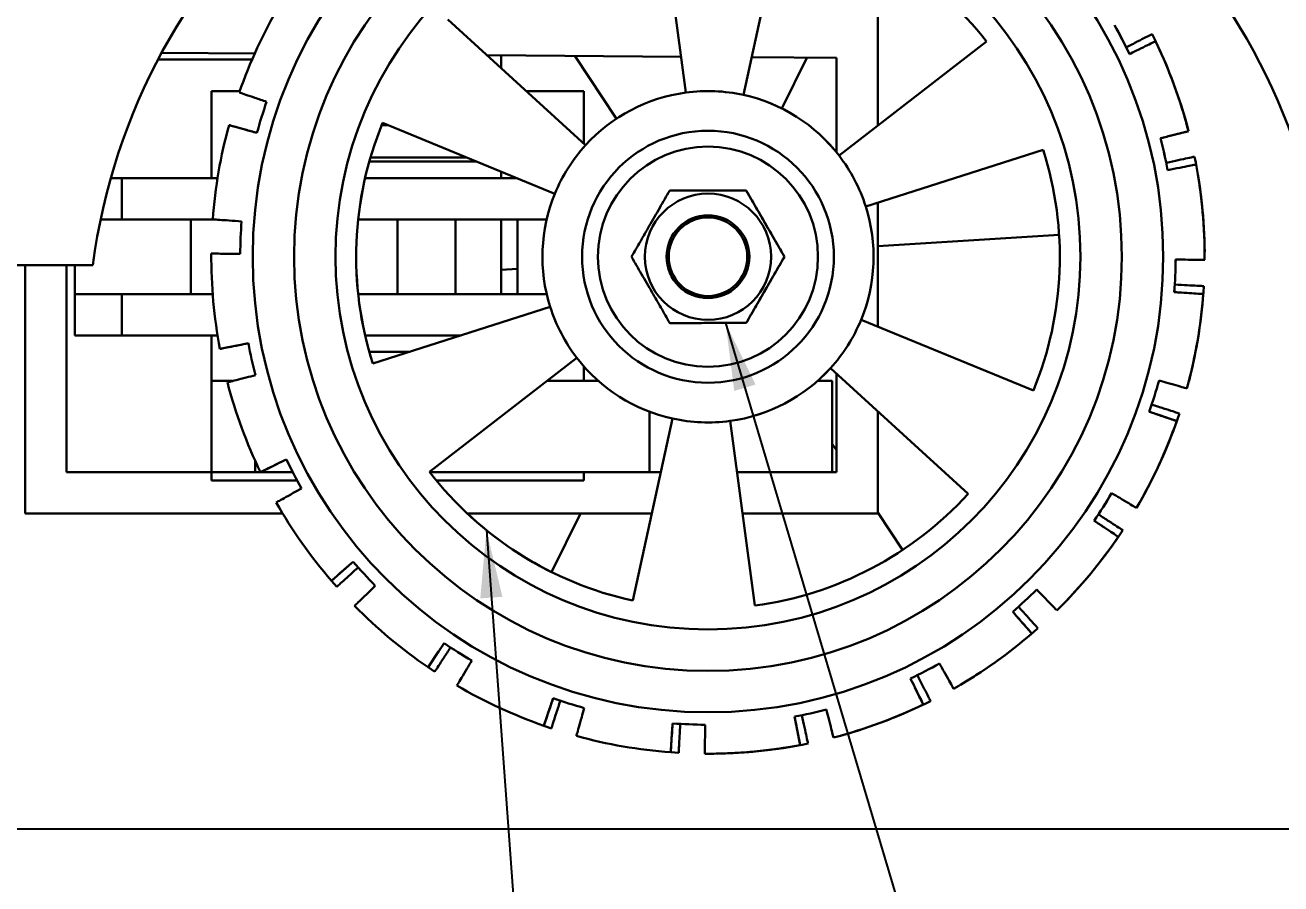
# Model space of a CAD drawing. Header units: millimetres. Extents: x 0 to 4412, y -498 to 1086.
# Drawn here: x 470.4 to 546.3, y 380.5 to 432.4 of the extents above; entities that cross this region are included whole.
import ezdxf

# ---------------------------------------------------------------- set-up
doc = ezdxf.new("R2010")
doc.units = ezdxf.units.MM
doc.header["$LTSCALE"] = 1.8
doc.header["$PDSIZE"] = -1
doc.layers.add('10', color=7, linetype='Continuous')
doc.dimstyles.new('ISO-25', dxfattribs={"dimtxt": 2.5, "dimasz": 2.5, "dimexe": 1.25, "dimexo": 0.625, "dimtad": 1, "dimtxsty": 'Standard', "dimcen": 2.5, "dimadec": 0, "dimazin": 0, "dimtfac": 1, "dimtmove": 0, "dimatfit": 3, "dimfxl": 1, "dimarcsym": 0})
doc.dimstyles.new('SLDDIMSTYLE2', dxfattribs={"dimtxt": 0.18, "dimasz": 4.08, "dimexe": 0, "dimexo": 0.0625, "dimgap": 0, "dimtad": 0, "dimtih": 1, "dimtoh": 1, "dimdec": 0, "dimrnd": 1e-09, "dimzin": 0, "dimdsep": 46, "dimtxsty": 'Standard', "dimsah": 1, "dimcen": 0.09, "dimadec": 0, "dimazin": 0, "dimtfac": 4.08, "dimtdec": 0, "dimtofl": 0, "dimtmove": 0, "dimatfit": 3, "dimfxl": 1, "dimfrac": 2, "dimtolj": 1, "dimtzin": 0, "dimarcsym": 0})

# ---------------------------------------------------------------- blocks, each defined once
blk = doc.blocks.new('*D51')
at = {"color": 0, "lineweight": -2, "transparency": 16777216}
for p, q in [((122.13, 417.888), (122.13, 381.848)), ((572.13, 417.888), (572.13, 381.848)), ((126.21, 383.848), (568.05, 383.848))]:
    blk.add_line(p, q, dxfattribs=at)
at = {"color": 0, "transparency": 16777216}
for points in [[(126.21, 384.528), (126.21, 383.168), (122.13, 383.848)], [(568.05, 384.528), (568.05, 383.168), (572.13, 383.848)]]:
    blk.add_solid(points, dxfattribs=at)
at = {"layer": 'Defpoints', "color": 0, "transparency": 16777216}
for p in [(122.13, 417.888), (572.13, 417.888), (572.13, 383.848)]:
    blk.add_point(p, dxfattribs=at)
at = {"color": 0, "transparency": 16777216, "insert": (347.13, 389.87), "char_height": 3.5, "attachment_point": 5}
blk.add_mtext('{\\Fgbenor|c134;\\H2.28571x;900,00}', dxfattribs=at)

msp = doc.modelspace()

# ---------------------------------------------------------------- linework, layer by layer
at = {"color": 7, "linetype": 'Continuous', "lineweight": 30}
for p, q in [((510.3627, 428.299), (508.8626, 439.4485)), ((516.2365, 439.1476), (513.8328, 428.1574)), ((513.8345, 428.1574), (516.2382, 439.1472)), ((521.9498, 426.3026), (521.9498, 437.0007)), ((495.9883, 432.7), (504.3042, 425.1232)), ((504.305, 425.1241), (495.99, 432.7)), ((519.6123, 424.4984), (528.5181, 431.3723)), ((538.7303, 431.3942), (538.7306, 431.3942)), ((538.7306, 431.3942), (538.7306, 431.3942)), ((538.7306, 431.3942), (538.7309, 431.3942)), ((538.7309, 431.3942), (538.731, 431.3942)), ((538.731, 431.3942), (538.7312, 431.3942)), ((538.7313, 431.3942), (538.7313, 431.3942)), ((538.7313, 431.3942), (538.7316, 431.3942)), ((538.7316, 431.3942), (538.7317, 431.3942)), ((538.7317, 431.3942), (538.732, 431.3942)), ((478.4863, 430.2983), (484.1615, 430.2983)), ((484.319, 430.6559), (478.6993, 430.6987)), ((510.072, 430.4597), (498.3508, 430.549)), ((499.1998, 429.7755), (499.1998, 430.5426)), ((503.6514, 430.5086), (506.1668, 426.7206)), ((519.4498, 430.3883), (514.331, 430.4273)), ((517.6671, 430.4019), (516.1484, 427.3443)), ((519.4498, 424.7054), (519.4498, 430.3883)), ((483.4118, 428.3883), (481.6998, 428.3883)), ((481.6998, 423.1383), (481.6998, 428.3883)), ((504.1998, 428.3883), (500.7223, 428.3883)), ((504.1998, 425.2199), (504.1998, 428.3883)), ((513.8345, 428.1574), (513.8328, 428.1574)), ((482.7686, 426.338), (482.7689, 426.338)), ((483.8753, 426.0242), (482.7689, 426.338)), ((482.769, 426.338), (483.8754, 426.0242)), ((482.769, 426.338), (482.7692, 426.338)), ((483.8756, 426.0242), (482.7692, 426.338)), ((482.7693, 426.338), (483.8757, 426.0242)), ((482.7693, 426.338), (482.7696, 426.338)), ((483.876, 426.0242), (482.7696, 426.338)), ((482.7697, 426.338), (483.8761, 426.0242)), ((482.7697, 426.338), (482.7699, 426.338)), ((483.8763, 426.0242), (482.7699, 426.338)), ((482.77, 426.338), (483.8764, 426.0242)), ((482.77, 426.338), (482.7703, 426.338)), ((491.9893, 426.3341), (492.3581, 426.3341)), ((502.4465, 422.1889), (492.0407, 426.4645)), ((483.8754, 426.0242), (483.8753, 426.0242)), ((483.8757, 426.0242), (483.8756, 426.0242)), ((483.8761, 426.0242), (483.876, 426.0242)), ((483.8764, 426.0242), (483.8763, 426.0242)), ((539.0258, 425.5392), (539.0281, 425.5392)), ((539.6082, 425.686), (540.7232, 425.9674)), ((539.6083, 425.686), (539.6082, 425.686)), ((540.7233, 425.9674), (539.6083, 425.686)), ((539.6085, 425.686), (540.7236, 425.9674)), ((539.6086, 425.686), (539.6085, 425.686)), ((540.7237, 425.9674), (539.6086, 425.686)), ((539.6089, 425.686), (540.7239, 425.9674)), ((540.724, 425.9674), (539.6089, 425.686)), ((539.6089, 425.686), (539.6089, 425.686)), ((539.6092, 425.686), (540.7243, 425.9674)), ((539.6093, 425.686), (539.6092, 425.686)), ((540.7244, 425.9674), (539.6093, 425.686)), ((540.7229, 425.9674), (540.7232, 425.9674)), ((540.7233, 425.9674), (540.7236, 425.9674)), ((540.7237, 425.9674), (540.7239, 425.9674)), ((540.724, 425.9674), (540.7243, 425.9674)), ((540.7244, 425.9674), (540.7247, 425.9674)), ((531.9444, 424.8358), (521.2247, 421.4224)), ((521.2264, 421.4224), (531.9445, 424.8353)), ((491.2406, 424.1383), (497.7021, 424.1383)), ((491.3098, 424.379), (497.1162, 424.379)), ((499.1998, 423.1383), (499.1998, 423.5229)), ((541.1753, 423.9541), (541.1756, 423.9541)), ((541.1756, 423.9541), (541.1757, 423.9541)), ((541.1757, 423.9541), (541.1759, 423.9541)), ((541.1759, 423.9541), (541.176, 423.9541)), ((541.176, 423.9541), (541.1763, 423.9541)), ((541.1763, 423.9541), (541.1764, 423.9541)), ((541.1764, 423.9541), (541.1766, 423.9541)), ((541.1766, 423.9541), (541.1767, 423.9541)), ((541.1767, 423.9541), (541.177, 423.9541)), ((475.6279, 423.1383), (476.2822, 423.1383)), ((476.2822, 420.6383), (476.2822, 423.1383)), ((476.2822, 423.1383), (482.0745, 423.1383)), ((490.9855, 423.1383), (500.1358, 423.1383)), ((514.0029, 422.3895), (514.0031, 422.3895)), ((521.2264, 421.4224), (521.2247, 421.4224)), ((521.9498, 414.1758), (521.9498, 421.6528)), ((475.0094, 420.6383), (476.2822, 420.6383)), ((476.2822, 420.6383), (475.0094, 420.6383)), ((476.2822, 420.6383), (481.8344, 420.6383)), ((480.4498, 416.1383), (480.4498, 420.6383)), ((480.4498, 416.1383), (480.4498, 420.6383)), ((490.5673, 420.6383), (501.9525, 420.6383)), ((492.9498, 416.1383), (492.9498, 420.6383)), ((496.4498, 416.1383), (496.4498, 420.6383)), ((499.1998, 416.1383), (499.1998, 420.6383)), ((500.1998, 416.1383), (500.1998, 420.6383)), ((532.9045, 419.7171), (521.9498, 419.0306)), ((481.6967, 418.5802), (481.697, 418.5802)), ((482.8469, 418.5634), (481.697, 418.5802)), ((481.6971, 418.5802), (482.847, 418.5634)), ((481.6971, 418.5802), (481.6974, 418.5802)), ((482.8473, 418.5634), (481.6974, 418.5802)), ((481.6975, 418.5802), (482.8474, 418.5634)), ((481.6975, 418.5802), (481.6977, 418.5802)), ((482.8476, 418.5634), (481.6977, 418.5802)), ((481.6978, 418.5802), (482.8477, 418.5634)), ((481.6978, 418.5802), (481.6981, 418.5802)), ((482.848, 418.5634), (481.6981, 418.5802)), ((481.6981, 418.5802), (482.8481, 418.5634)), ((481.6981, 418.5802), (481.6984, 418.5802)), ((482.847, 418.5634), (482.8469, 418.5634)), ((482.8474, 418.5634), (482.8473, 418.5634)), ((482.8477, 418.5634), (482.8476, 418.5634)), ((482.8481, 418.5634), (482.848, 418.5634)), ((516.3144, 418.3907), (516.3146, 418.3907)), ((541.6955, 418.1964), (541.6958, 418.1964)), ((541.6959, 418.1964), (541.6958, 418.1964)), ((541.6959, 418.1964), (541.6961, 418.1964)), ((541.6962, 418.1964), (541.6961, 418.1964)), ((541.6962, 418.1964), (541.6965, 418.1964)), ((541.6966, 418.1964), (541.6965, 418.1964)), ((541.6966, 418.1964), (541.6968, 418.1964)), ((541.6969, 418.1964), (541.6968, 418.1964)), ((541.6969, 418.1964), (541.6972, 418.1964)), ((214.22, 417.8883), (474.5347, 417.8883)), ((470.4498, 417.8883), (470.4498, 402.8883)), ((472.9498, 417.8883), (472.9498, 405.3883)), ((473.4491, 416.1383), (473.4491, 417.8883)), ((473.4497, 416.1383), (473.4497, 417.8883)), ((473.4498, 417.8883), (473.4498, 416.1383)), ((499.1998, 417.6049), (500.1998, 417.6676)), ((473.4491, 416.1383), (473.4491, 413.6383)), ((473.4491, 416.1383), (473.4497, 416.1383)), ((473.4498, 416.1383), (473.4498, 413.6383)), ((476.2822, 416.1383), (473.4498, 416.1383)), ((476.2822, 416.1383), (473.4498, 416.1383)), ((476.2822, 413.6383), (476.2822, 416.1383)), ((476.2822, 416.1383), (481.7806, 416.1383)), ((490.5673, 416.1383), (501.9525, 416.1383)), ((539.8649, 416.2518), (539.8672, 416.2518)), ((540.4642, 416.2117), (540.4643, 416.2117)), ((541.6116, 416.1347), (540.4642, 416.2117)), ((540.4643, 416.2117), (541.6117, 416.1347)), ((540.4645, 416.2117), (540.4646, 416.2117)), ((541.612, 416.1347), (540.4645, 416.2117)), ((540.4646, 416.2117), (541.6121, 416.1347)), ((540.4649, 416.2117), (540.465, 416.2117)), ((541.6123, 416.1347), (540.4649, 416.2117)), ((540.465, 416.2117), (541.6124, 416.1347)), ((540.4652, 416.2117), (540.4653, 416.2117)), ((541.6127, 416.1347), (540.4652, 416.2117)), ((540.4653, 416.2117), (541.6128, 416.1347)), ((541.6113, 416.1347), (541.6116, 416.1347)), ((541.6117, 416.1347), (541.612, 416.1347)), ((541.6121, 416.1347), (541.6123, 416.1347)), ((541.6124, 416.1347), (541.6127, 416.1347)), ((541.6128, 416.1347), (541.6131, 416.1347)), ((491.4479, 411.9408), (502.1675, 415.3542)), ((509.3883, 414.3871), (509.3885, 414.3871)), ((514.0071, 414.3895), (514.0073, 414.3895)), ((520.9457, 414.5877), (531.3516, 410.3121)), ((520.9475, 414.5877), (520.9457, 414.5877)), ((531.3518, 410.3127), (520.9475, 414.5877)), ((473.4498, 413.6383), (473.4491, 413.6383)), ((476.2822, 413.6383), (473.4498, 413.6383)), ((476.2822, 413.6383), (482.0745, 413.6383)), ((481.6998, 410.8883), (481.6998, 413.6383)), ((490.9855, 413.6383), (496.7789, 413.6383)), ((482.2169, 412.8225), (482.2172, 412.8225)), ((482.2172, 412.8225), (483.3455, 413.0451)), ((483.3456, 413.0451), (482.2173, 412.8225)), ((482.2173, 412.8225), (482.2176, 412.8225)), ((482.2176, 412.8225), (483.3459, 413.0451)), ((483.346, 413.0451), (482.2177, 412.8225)), ((482.2177, 412.8225), (482.2179, 412.8225)), ((482.2179, 412.8225), (483.3462, 413.0451)), ((483.3463, 413.0451), (482.218, 412.8225)), ((482.218, 412.8225), (482.2183, 412.8225)), ((482.2183, 412.8225), (483.3466, 413.0451)), ((483.3466, 413.0451), (482.2184, 412.8225)), ((482.2184, 412.8225), (482.2187, 412.8225)), ((483.3455, 413.0451), (483.3456, 413.0451)), ((483.3459, 413.0451), (483.346, 413.0451)), ((483.3462, 413.0451), (483.3463, 413.0451)), ((483.3466, 413.0451), (483.3466, 413.0451)), ((493.6384, 412.6383), (491.2406, 412.6383)), ((503.7799, 412.2782), (494.8742, 405.4043)), ((494.8759, 405.4043), (503.7805, 412.2773)), ((504.1998, 410.8883), (504.1998, 411.7697)), ((527.404, 404.0766), (519.088, 411.6534)), ((519.4498, 405.3883), (519.4498, 411.3237)), ((481.6998, 405.3883), (481.6998, 410.8883)), ((481.6998, 410.8883), (482.983, 410.8883)), ((501.9809, 410.8883), (505.0817, 410.8883)), ((518.3122, 410.8883), (519.1998, 410.8883)), ((519.1998, 405.3883), (519.1998, 410.8883)), ((540.6236, 410.4386), (540.6239, 410.4386)), ((540.624, 410.4386), (540.6239, 410.4386)), ((540.624, 410.4386), (540.6243, 410.4386)), ((540.6244, 410.4386), (540.6243, 410.4386)), ((540.6244, 410.4386), (540.6246, 410.4386)), ((540.6247, 410.4386), (540.6246, 410.4386)), ((540.6247, 410.4386), (540.625, 410.4386)), ((540.6251, 410.4386), (540.625, 410.4386)), ((540.6251, 410.4386), (540.6254, 410.4386)), ((508.1704, 409.0304), (508.1704, 405.3883)), ((521.9498, 402.8883), (521.9498, 409.0459)), ((538.3521, 409.0339), (538.3544, 409.0339)), ((538.9206, 408.8402), (538.9207, 408.8402)), ((540.009, 408.4689), (538.9206, 408.8402)), ((538.9207, 408.8402), (540.0091, 408.4689)), ((538.9209, 408.8402), (538.921, 408.8402)), ((540.0094, 408.4689), (538.9209, 408.8402)), ((538.921, 408.8402), (540.0095, 408.4689)), ((538.9213, 408.8402), (538.9214, 408.8402)), ((540.0097, 408.4689), (538.9213, 408.8402)), ((538.9214, 408.8402), (540.0098, 408.4689)), ((538.9216, 408.8402), (538.9217, 408.8402)), ((540.0101, 408.4689), (538.9216, 408.8402)), ((538.9217, 408.8402), (540.0102, 408.4689)), ((507.1557, 397.629), (509.5594, 408.6192)), ((513.0295, 408.4776), (514.5296, 397.3281)), ((513.0312, 408.4776), (513.0295, 408.4776)), ((514.5313, 397.3283), (513.0312, 408.4776)), ((540.0087, 408.4689), (540.009, 408.4689)), ((540.0091, 408.4689), (540.0094, 408.4689)), ((540.0095, 408.4689), (540.0097, 408.4689)), ((540.0098, 408.4689), (540.0101, 408.4689)), ((540.0102, 408.4689), (540.0105, 408.4689)), ((519.4498, 406.7174), (519.1998, 407.0939)), ((484.3469, 406.0586), (484.3469, 405.3883)), ((485.6946, 405.8894), (484.6623, 405.3823)), ((484.6623, 405.3823), (485.6945, 405.8894)), ((484.6626, 405.3823), (485.6948, 405.8894)), ((485.6949, 405.8894), (484.6627, 405.3823)), ((484.6629, 405.3823), (485.6952, 405.8894)), ((485.6952, 405.8894), (484.663, 405.3823)), ((484.6633, 405.3823), (485.6955, 405.8894)), ((485.6956, 405.8894), (484.6634, 405.3823)), ((485.6945, 405.8894), (485.6946, 405.8894)), ((485.6948, 405.8894), (485.6949, 405.8894)), ((485.6952, 405.8894), (485.6952, 405.8894)), ((485.6955, 405.8894), (485.6956, 405.8894)), ((472.9498, 405.3883), (481.6998, 405.3883)), ((481.6998, 404.8883), (481.6998, 405.3883)), ((484.3469, 405.3883), (481.6998, 405.3883)), ((481.6998, 404.8883), (481.6998, 405.3883)), ((484.3469, 405.3883), (484.6591, 405.3883)), ((484.662, 405.3823), (484.6623, 405.3823)), ((484.6623, 405.3823), (484.6626, 405.3823)), ((484.6627, 405.3823), (484.6629, 405.3823)), ((484.663, 405.3823), (484.6633, 405.3823)), ((484.6634, 405.3823), (484.6637, 405.3823)), ((484.6758, 405.3883), (486.6147, 405.3883)), ((494.8759, 405.4043), (494.8742, 405.4043)), ((494.8882, 405.3883), (508.1704, 405.3883)), ((504.1998, 404.8883), (504.1998, 405.3883)), ((504.1998, 404.8883), (504.1998, 405.3883)), ((508.1704, 405.3883), (508.8528, 405.3883)), ((513.4469, 405.3883), (519.1998, 405.3883)), ((519.1998, 405.3883), (519.4498, 405.3883)), ((481.6998, 404.8883), (486.8803, 404.8883)), ((486.8803, 404.8883), (481.6998, 404.8883)), ((495.2871, 404.8883), (504.1998, 404.8883)), ((504.1998, 404.8883), (495.2871, 404.8883)), ((470.4498, 402.8883), (486.0105, 402.8883)), ((497.1612, 402.8883), (508.306, 402.8883)), ((502.2467, 399.3567), (504.0008, 402.8883)), ((513.7832, 402.8883), (521.9498, 402.8883)), ((523.4539, 400.6875), (521.9498, 402.9526)), ((537.5804, 403.2224), (537.5807, 403.2224)), ((537.5808, 403.2224), (537.5807, 403.2225)), ((537.5808, 403.2224), (537.581, 403.2224)), ((537.5811, 403.2224), (537.5811, 403.2225)), ((537.5811, 403.2224), (537.5814, 403.2224)), ((537.5815, 403.2224), (537.5814, 403.2225)), ((537.5815, 403.2224), (537.5817, 403.2224)), ((537.5818, 403.2224), (537.5818, 403.2225)), ((537.5818, 403.2224), (537.5821, 403.2224)), ((535.0227, 402.4535), (535.025, 402.4535)), ((535.5217, 402.1194), (535.5218, 402.1194)), ((536.477, 401.479), (535.5217, 402.1194)), ((535.5218, 402.1194), (536.4771, 401.479)), ((535.5221, 402.1194), (536.4774, 401.479)), ((535.5221, 402.1194), (535.5221, 402.1194)), ((536.4773, 401.479), (535.5221, 402.1194)), ((535.5224, 402.1194), (535.5225, 402.1194)), ((536.4777, 401.479), (535.5224, 402.1194)), ((535.5225, 402.1194), (536.4777, 401.479)), ((535.5227, 402.1194), (535.5228, 402.1194)), ((536.478, 401.479), (535.5227, 402.1194)), ((535.5228, 402.1194), (536.4781, 401.479)), ((536.4767, 401.479), (536.477, 401.479)), ((536.4771, 401.479), (536.4773, 401.479)), ((536.4774, 401.479), (536.4777, 401.479)), ((536.4777, 401.479), (536.478, 401.479)), ((536.4781, 401.479), (536.4784, 401.479)), ((488.9496, 398.8286), (489.8154, 399.5855)), ((489.8155, 399.5855), (488.9497, 398.8286)), ((489.8158, 399.5855), (488.95, 398.8286)), ((488.95, 398.8286), (489.8158, 399.5855)), ((488.9503, 398.8286), (489.8161, 399.5855)), ((489.8162, 399.5855), (488.9504, 398.8286)), ((488.9506, 398.8286), (489.8164, 399.5855)), ((489.8165, 399.5855), (488.9507, 398.8286)), ((489.8154, 399.5855), (489.8155, 399.5855)), ((489.8158, 399.5855), (489.8158, 399.5855)), ((489.8161, 399.5855), (489.8162, 399.5855)), ((489.8164, 399.5855), (489.8165, 399.5855)), ((488.9493, 398.8286), (488.9496, 398.8286)), ((488.9497, 398.8286), (488.95, 398.8286)), ((488.95, 398.8286), (488.9503, 398.8286)), ((488.9504, 398.8286), (488.9506, 398.8286)), ((488.9507, 398.8286), (488.951, 398.8286)), ((489.2711, 398.4646), (488.952, 398.8298)), ((530.1037, 396.959), (530.1059, 396.959)), ((532.7732, 397.0399), (532.7735, 397.0399)), ((532.7736, 397.0399), (532.7735, 397.0399)), ((532.7736, 397.0399), (532.7738, 397.0399)), ((532.7739, 397.0399), (532.7739, 397.0399)), ((532.7739, 397.0399), (532.7742, 397.0399)), ((532.7743, 397.0399), (532.7742, 397.0399)), ((532.7743, 397.0399), (532.7745, 397.0399)), ((532.7746, 397.0399), (532.7749, 397.0399)), ((532.7746, 397.0399), (532.7746, 397.0399)), ((530.4992, 396.5073), (530.4993, 396.5073)), ((531.2561, 395.6415), (530.4992, 396.5073)), ((530.4993, 396.5073), (531.2562, 395.6415)), ((530.4995, 396.5073), (530.4996, 396.5073)), ((531.2565, 395.6415), (530.4995, 396.5073)), ((530.4996, 396.5073), (531.2566, 395.6415)), ((530.4999, 396.5073), (530.5, 396.5073)), ((531.2568, 395.6415), (530.4999, 396.5073)), ((530.5, 396.5073), (531.2569, 395.6415)), ((530.5002, 396.5073), (530.5003, 396.5073)), ((531.2572, 395.6415), (530.5002, 396.5073)), ((530.5003, 396.5073), (531.2573, 395.6415)), ((531.2558, 395.6415), (531.2561, 395.6415)), ((531.2562, 395.6415), (531.2565, 395.6415)), ((531.2566, 395.6415), (531.2568, 395.6415)), ((531.2569, 395.6415), (531.2572, 395.6415)), ((531.2573, 395.6415), (531.2576, 395.6415)), ((494.7871, 393.6077), (495.4275, 394.563)), ((495.4276, 394.563), (494.7872, 393.6077)), ((494.7875, 393.6077), (495.4278, 394.563)), ((495.4279, 394.563), (494.7876, 393.6077)), ((494.7878, 393.6077), (495.4282, 394.563)), ((495.4283, 394.563), (494.7879, 393.6077)), ((495.4286, 394.563), (494.7882, 393.6077)), ((494.7882, 393.6077), (495.4285, 394.563)), ((495.4275, 394.563), (495.4276, 394.563)), ((495.4278, 394.563), (495.4279, 394.563)), ((495.4282, 394.563), (495.4283, 394.563)), ((495.4285, 394.563), (495.4286, 394.563)), ((494.7868, 393.6077), (494.7871, 393.6077)), ((494.7872, 393.6077), (494.7875, 393.6077)), ((494.7876, 393.6077), (494.7878, 393.6077)), ((494.7879, 393.6077), (494.7882, 393.6077)), ((494.7882, 393.6077), (494.7885, 393.6077)), ((495.192, 393.3385), (494.7889, 393.6089)), ((523.9301, 392.9249), (523.9324, 392.9249)), ((524.1953, 392.3864), (524.1954, 392.3864)), ((524.7024, 391.3541), (524.1953, 392.3864)), ((524.1954, 392.3864), (524.7024, 391.3541)), ((524.1956, 392.3864), (524.1957, 392.3864)), ((524.7027, 391.3541), (524.1956, 392.3864)), ((524.1957, 392.3864), (524.7028, 391.3541)), ((524.196, 392.3864), (524.1961, 392.3864)), ((524.703, 391.3541), (524.196, 392.3864)), ((524.1961, 392.3864), (524.7031, 391.3541)), ((524.1963, 392.3864), (524.1964, 392.3864)), ((524.7034, 391.3541), (524.1963, 392.3864)), ((524.1964, 392.3864), (524.7035, 391.3541)), ((526.5296, 392.3121), (526.5299, 392.3121)), ((526.53, 392.3121), (526.53, 392.3122)), ((526.53, 392.3121), (526.5303, 392.3121)), ((526.5304, 392.3121), (526.5303, 392.3122)), ((526.5304, 392.3121), (526.5306, 392.3121)), ((526.5307, 392.3121), (526.5307, 392.3122)), ((526.5307, 392.3121), (526.531, 392.3121)), ((526.5311, 392.3121), (526.531, 392.3122)), ((526.5311, 392.3121), (526.5314, 392.3121)), ((501.777, 390.0757), (502.1483, 391.1641)), ((502.1484, 391.1641), (501.7771, 390.0757)), ((501.7773, 390.0757), (502.1486, 391.1641)), ((502.1487, 391.1641), (501.7774, 390.0757)), ((502.1491, 391.1641), (501.7777, 390.0757)), ((501.7777, 390.0757), (502.149, 391.1641)), ((501.778, 390.0757), (502.1493, 391.1641)), ((502.1494, 391.1641), (501.7781, 390.0757)), ((502.1483, 391.1641), (502.1484, 391.1641)), ((502.1486, 391.1641), (502.1487, 391.1641)), ((502.149, 391.1641), (502.1491, 391.1641)), ((502.1493, 391.1641), (502.1494, 391.1641)), ((524.7021, 391.3541), (524.7024, 391.3541)), ((524.7024, 391.3541), (524.7027, 391.3541)), ((524.7028, 391.3541), (524.703, 391.3541)), ((524.7031, 391.3541), (524.7034, 391.3541)), ((524.7035, 391.3541), (524.7038, 391.3541)), ((501.7767, 390.0757), (501.777, 390.0757)), ((501.7771, 390.0757), (501.7773, 390.0757)), ((501.7774, 390.0757), (501.7777, 390.0757)), ((501.7777, 390.0757), (501.778, 390.0757)), ((501.7781, 390.0757), (501.7784, 390.0757)), ((502.2379, 389.9195), (501.7783, 390.0764)), ((516.9229, 390.6261), (516.9251, 390.6261)), ((517.0396, 390.0374), (517.0397, 390.0374)), ((517.2622, 388.9091), (517.0396, 390.0374)), ((517.0397, 390.0374), (517.2623, 388.9091)), ((517.0399, 390.0374), (517.04, 390.0374)), ((517.2626, 388.9091), (517.0399, 390.0374)), ((517.04, 390.0374), (517.2627, 388.9091)), ((517.0403, 390.0374), (517.0404, 390.0374)), ((517.2629, 388.9091), (517.0403, 390.0374)), ((517.0404, 390.0374), (517.263, 388.9091)), ((517.0406, 390.0374), (517.0407, 390.0374)), ((517.2633, 388.9091), (517.0406, 390.0374)), ((517.0407, 390.0374), (517.2634, 388.9091)), ((509.4428, 388.4731), (509.5198, 389.6205)), ((509.5199, 389.6205), (509.4429, 388.4731)), ((509.5202, 389.6205), (509.4432, 388.4731)), ((509.4432, 388.4731), (509.5201, 389.6205)), ((509.4435, 388.4731), (509.5205, 389.6205)), ((509.5206, 389.6205), (509.4436, 388.4731)), ((509.4438, 388.4731), (509.5208, 389.6205)), ((509.5209, 389.6205), (509.4439, 388.4731)), ((509.5198, 389.6205), (509.5199, 389.6205)), ((509.5201, 389.6205), (509.5202, 389.6205)), ((509.5205, 389.6205), (509.5206, 389.6205)), ((509.5208, 389.6205), (509.5209, 389.6205)), ((519.2752, 389.3615), (519.2755, 389.3615)), ((519.2756, 389.3615), (519.2756, 389.3615)), ((519.2756, 389.3615), (519.2758, 389.3615)), ((519.2759, 389.3615), (519.2759, 389.3615)), ((519.2759, 389.3615), (519.2762, 389.3615)), ((519.2763, 389.3615), (519.2763, 389.3615)), ((519.2763, 389.3615), (519.2765, 389.3615)), ((519.2766, 389.3615), (519.2766, 389.3615)), ((519.2766, 389.3615), (519.2769, 389.3615)), ((509.4425, 388.4731), (509.4428, 388.4731)), ((509.4429, 388.4731), (509.4432, 388.4731)), ((509.4432, 388.4731), (509.4435, 388.4731)), ((509.4436, 388.4731), (509.4438, 388.4731)), ((509.9285, 388.4406), (509.4439, 388.4732)), ((509.4439, 388.4731), (509.4442, 388.4731)), ((511.6961, 388.3883), (511.6964, 388.3883)), ((511.6965, 388.3883), (511.6968, 388.3883)), ((517.2619, 388.9091), (517.2622, 388.9091)), ((517.2623, 388.9091), (517.2626, 388.9091)), ((517.2627, 388.9091), (517.2629, 388.9091)), ((517.263, 388.9091), (517.2633, 388.9091)), ((517.2634, 388.9091), (517.2637, 388.9091))]:
    msp.add_line(p, q, dxfattribs=at)
for centre, radius in [((511.6958, 418.3883), 27.5), ((511.6958, 418.3883), 25), ((511.6961, 418.3883), 22.5), ((511.6959, 418.3883), 7.6042), ((511.6958, 418.3883), 6.6459), ((511.6955, 418.3883), 3.8125), ((511.6955, 418.3883), 2.5), ((511.6955, 418.3883), 2.3736)]:
    msp.add_circle(centre, radius, dxfattribs=at)
for centre, radius, start, end in [((511.6998, 412.8883), 37.5, 7.662256, 172.337744), ((511.6961, 418.3883), 21.25, 37.662721, 77.662721), ((511.6961, 418.3883), 30, 149.633554, 160.691889), ((511.6958, 418.3883), 28.25, 25.662721, 29.662721), ((511.6981, 418.3883), 28.25, 25.662721, 29.662721), ((511.6998, 418.3883), 30, 15.556741, 26.615076), ((511.6961, 418.3883), 30, 14.633554, 25.691889), ((511.6964, 418.3883), 30, 14.633554, 25.691889), ((511.6971, 418.3883), 30, 14.633554, 25.691889), ((511.6974, 418.3883), 30, 14.633554, 25.691889), ((511.6961, 418.3883), 10, 97.662721, 137.662721), ((511.6961, 418.3883), 10, 77.662721, 97.662721), ((511.6961, 418.3883), 10, 37.662721, 77.662721), ((511.6978, 418.3883), 10, 37.662721, 77.662721), ((511.6958, 418.3883), 28.25, 160.662721, 164.662721), ((511.6961, 418.3883), 30, 164.633554, 175.691889), ((511.6961, 418.3883), 21.25, 157.662721, 197.662721), ((511.6978, 418.3883), 21.25, 157.662721, 197.662721), ((511.6958, 418.3883), 28.25, 10.662721, 14.662721), ((511.6981, 418.3883), 28.25, 10.662721, 14.662721), ((511.6961, 418.3883), 10, 137.662721, 157.662721), ((511.6961, 418.3883), 21.25, 337.662721, 17.662721), ((511.6961, 418.3883), 10, 17.662721, 37.662721), ((511.6998, 418.3883), 30, 0.556741, 11.615076), ((511.6961, 418.3883), 30, 359.633554, 10.691889), ((511.6964, 418.3883), 30, 359.633554, 10.691889), ((511.6971, 418.3883), 30, 359.633554, 10.691889), ((511.6974, 418.3883), 30, 359.633554, 10.691889), ((511.6961, 418.3883), 10, 157.662721, 197.662721), ((511.6961, 418.3883), 10, 337.662721, 17.662721), ((511.6978, 418.3883), 10, 337.662721, 17.662721), ((511.6958, 418.3883), 28.25, 175.662721, 179.662721), ((511.6961, 418.3883), 30, 179.633554, 190.691889), ((511.6958, 418.3883), 28.25, 355.662721, 359.662721), ((511.6981, 418.3883), 28.25, 355.662721, 359.662721), ((511.6998, 418.3883), 30, 345.556741, 356.615076), ((511.6961, 418.3883), 30, 344.633554, 355.691889), ((511.6964, 418.3883), 30, 344.633554, 355.691889), ((511.6971, 418.3883), 30, 344.633554, 355.691889), ((511.6974, 418.3883), 30, 344.633554, 355.691889), ((511.6961, 418.3883), 10, 197.662721, 217.662721), ((511.6961, 418.3883), 10, 317.662721, 337.662721), ((511.6958, 418.3883), 28.25, 190.662721, 194.662721), ((511.6961, 418.3883), 10, 217.662721, 257.662721), ((511.6961, 418.3883), 10, 277.662721, 317.662721), ((511.6978, 418.3883), 10, 277.662721, 317.662721), ((511.6961, 418.3883), 30, 194.633554, 205.691889), ((511.6958, 418.3883), 28.25, 340.662721, 344.662721), ((511.6981, 418.3883), 28.25, 340.662721, 344.662721), ((511.6998, 418.3883), 30, 330.556741, 341.615076), ((511.6961, 418.3883), 10, 257.662721, 277.662721), ((511.6961, 418.3883), 30, 329.633554, 340.691889), ((511.6964, 418.3883), 30, 329.633554, 340.691889), ((511.6971, 418.3883), 30, 329.633554, 340.691889), ((511.6974, 418.3883), 30, 329.633554, 340.691889), ((511.6958, 418.3883), 28.25, 205.662721, 209.662721), ((511.6961, 418.3883), 21.25, 217.662721, 257.662721), ((511.6978, 418.3883), 21.25, 217.662721, 257.662721), ((511.6961, 418.3883), 30, 209.633554, 220.691889), ((511.6961, 418.3883), 21.25, 277.662721, 317.662721), ((511.6958, 418.3883), 28.25, 325.662721, 329.662721), ((511.6981, 418.3883), 28.25, 325.662721, 329.662721), ((511.6998, 418.3883), 21.25, 226.837103, 243.585909), ((511.6961, 418.3883), 30, 314.633554, 325.691888), ((511.6964, 418.3883), 30, 314.633554, 325.691888), ((511.6971, 418.3883), 30, 314.633554, 325.691888), ((511.6974, 418.3883), 30, 314.633554, 325.691888), ((511.6998, 418.3883), 30, 315.556741, 326.615076), ((511.6958, 418.3883), 28.25, 220.662721, 224.662721), ((511.6958, 418.3883), 28.25, 310.662721, 314.662721), ((511.6981, 418.3883), 28.25, 310.662721, 314.662721), ((511.6961, 418.3883), 30, 224.633554, 235.691889), ((511.6998, 418.3883), 30, 300.556741, 311.615076), ((511.6961, 418.3883), 30, 299.633554, 310.691888), ((511.6964, 418.3883), 30, 299.633554, 310.691888), ((511.6971, 418.3883), 30, 299.633554, 310.691888), ((511.6974, 418.3883), 30, 299.633554, 310.691888), ((511.6958, 418.3883), 28.25, 235.662721, 239.662721), ((511.6958, 418.3883), 28.25, 295.662721, 299.662721), ((511.6981, 418.3883), 28.25, 295.662721, 299.662721), ((511.6961, 418.3883), 30, 239.633554, 250.691889), ((511.6958, 418.3883), 28.25, 250.662721, 254.662721), ((511.6998, 418.3883), 30, 285.556741, 296.615076), ((511.6958, 418.3883), 28.25, 280.662721, 284.662721), ((511.6981, 418.3883), 28.25, 280.662721, 284.662721), ((511.6961, 418.3883), 30, 284.633554, 295.691888), ((511.6964, 418.3883), 30, 284.633554, 295.691888), ((511.6971, 418.3883), 30, 284.633554, 295.691888), ((511.6974, 418.3883), 30, 284.633554, 295.691888), ((511.6958, 418.3883), 28.25, 265.662721, 269.662721), ((511.6961, 418.3883), 30, 254.633554, 265.691889), ((511.6961, 418.3883), 30, 269.633554, 280.691889), ((511.6964, 418.3883), 30, 270, 280.691889), ((511.6974, 418.3883), 30, 270, 280.691889), ((511.6971, 418.3883), 30, 270.2879, 280.691889), ((511.6998, 418.3883), 30, 270.556741, 281.615076)]:
    msp.add_arc(centre, radius, start, end, dxfattribs=at)
for points, knots in [([(536.9628, 431.0313), (537.1944, 431.1497), (537.6576, 431.3866), (538.1747, 431.6511), (538.4741, 431.8042), (538.5069, 431.8209), (538.5209, 431.8281)], [0, 0, 0, 0, 0.2663252, 0.5326844, 0.7990368, 1, 1, 1, 1]), ([(537.1592, 430.6226), (537.3927, 430.7373), (537.8597, 430.9667), (538.3811, 431.2228), (538.683, 431.3711), (538.716, 431.3873), (538.7303, 431.3942)], [0, 0, 0, 0, 0.26632614, 0.53268536, 0.79903773, 1, 1, 1, 1]), ([(485.0395, 427.7427), (484.7934, 427.8267), (484.301, 427.9946), (483.7514, 428.1822), (483.4332, 428.2908), (483.3984, 428.3026), (483.3835, 428.3077)], [0, 0, 0, 0, 0.2663137, 0.5326729, 0.7990253, 1, 1, 1, 1]), ([(482.7686, 426.338), (482.7951, 426.3305), (482.8481, 426.3155), (483.2634, 426.1976), (483.8208, 426.0395), (484.2621, 425.9143), (484.4519, 425.8604)], [0, 0, 0, 0, 0.2663104, 0.532652, 0.7989975, 1, 1, 1, 1]), ([(484.4542, 425.8604), (484.204, 425.9314), (483.7035, 426.0734), (483.1446, 426.2319), (482.821, 426.3237), (482.7855, 426.3337), (482.7703, 426.338)], [0, 0, 0, 0, 0.2663137, 0.5326729, 0.7990253, 1, 1, 1, 1]), ([(540.7229, 425.9674), (540.6962, 425.9606), (540.6426, 425.9471), (540.2238, 425.8415), (539.662, 425.6997), (539.2171, 425.5875), (539.0258, 425.5392)], [0, 0, 0, 0, 0.2663104, 0.532652, 0.7989975, 1, 1, 1, 1]), ([(539.0281, 425.5392), (539.2803, 425.6028), (539.7847, 425.7301), (540.3478, 425.8722), (540.6738, 425.9545), (540.7094, 425.9635), (540.7247, 425.9674)], [0, 0, 0, 0, 0.2663252, 0.5326844, 0.7990368, 1, 1, 1, 1]), ([(539.3742, 424.0619), (539.6286, 424.1164), (540.1373, 424.2253), (540.7053, 424.347), (541.0341, 424.4174), (541.0701, 424.4251), (541.0855, 424.4284)], [0, 0, 0, 0, 0.2663261, 0.5326854, 0.7990377, 1, 1, 1, 1]), ([(539.4581, 423.6153), (539.7132, 423.6657), (540.2237, 423.7664), (540.7936, 423.8788), (541.1236, 423.9439), (541.1597, 423.9511), (541.1753, 423.9541)], [0, 0, 0, 0, 0.2663247, 0.532684, 0.7990363, 1, 1, 1, 1]), ([(509.3841, 422.3871), (509.1838, 422.0398), (508.7789, 421.3377), (508.1791, 420.2975), (507.6057, 419.3031), (507.2542, 418.6935), (507.0768, 418.3859)], [0, 0, 0, 0, 0.2646044, 0.5349466, 0.7653425, 1, 1, 1, 1]), ([(514.0029, 422.3895), (513.4493, 422.3892), (512.5164, 422.3887), (511.1507, 422.388), (510.1654, 422.3875), (509.5819, 422.3872), (509.3841, 422.3871)], [0, 0, 0, 0, 0.3635927, 0.6127918, 0.8687099, 1, 1, 1, 1]), ([(516.3144, 418.3907), (516.1138, 418.7378), (515.7081, 419.4394), (515.1072, 420.479), (514.5327, 421.4728), (514.1806, 422.0821), (514.0029, 422.3895)], [0, 0, 0, 0, 0.2646044, 0.5349466, 0.7653425, 1, 1, 1, 1]), ([(514.0031, 422.3895), (514.2037, 422.0424), (514.6093, 421.3408), (515.2103, 420.3012), (515.7847, 419.3074), (516.1369, 418.6981), (516.3146, 418.3907)], [0, 0, 0, 0, 0.2646044, 0.5349466, 0.7653425, 1, 1, 1, 1]), ([(483.5267, 420.5248), (483.2672, 420.5422), (482.7482, 420.577), (482.1687, 420.6159), (481.8332, 420.6384), (481.7966, 420.6408), (481.7809, 420.6419)], [0, 0, 0, 0, 0.2663205, 0.5326797, 0.799032, 1, 1, 1, 1]), ([(481.6967, 418.5802), (481.7243, 418.5798), (481.7793, 418.579), (482.211, 418.5726), (482.7903, 418.5642), (483.249, 418.5575), (483.4463, 418.5546)], [0, 0, 0, 0, 0.2663104, 0.532652, 0.7989975, 1, 1, 1, 1]), ([(483.4486, 418.5546), (483.1885, 418.5584), (482.6683, 418.566), (482.0874, 418.5745), (481.7511, 418.5794), (481.7143, 418.5799), (481.6984, 418.5802)], [0, 0, 0, 0, 0.2663216, 0.5326808, 0.7990332, 1, 1, 1, 1]), ([(507.0768, 418.3859), (507.2774, 418.0388), (507.683, 417.3372), (508.2839, 416.2976), (508.8584, 415.3038), (509.2106, 414.6945), (509.3883, 414.3871)], [0, 0, 0, 0, 0.2646044, 0.5349466, 0.7653425, 1, 1, 1, 1]), ([(514.0071, 414.3895), (514.2073, 414.7368), (514.6122, 415.4389), (515.212, 416.4791), (515.7854, 417.4735), (516.137, 418.0831), (516.3144, 418.3907)], [0, 0, 0, 0, 0.2646044, 0.5349466, 0.7653425, 1, 1, 1, 1]), ([(516.3146, 418.3907), (516.1143, 418.0434), (515.7095, 417.3413), (515.1096, 416.3011), (514.5362, 415.3067), (514.1846, 414.6971), (514.0073, 414.3895)], [0, 0, 0, 0, 0.2646044, 0.5349466, 0.7653425, 1, 1, 1, 1]), ([(541.6955, 418.1964), (541.6679, 418.1968), (541.6127, 418.1976), (541.1808, 418.2039), (540.6014, 418.2124), (540.1426, 418.2191), (539.9453, 418.222)], [0, 0, 0, 0, 0.2663104, 0.532652, 0.7989975, 1, 1, 1, 1]), ([(539.8997, 416.706), (540.1595, 416.6927), (540.679, 416.6663), (541.2592, 416.6368), (541.595, 416.6197), (541.6317, 416.6178), (541.6475, 416.617)], [0, 0, 0, 0, 0.2663247, 0.532684, 0.7990363, 1, 1, 1, 1]), ([(539.8649, 416.2518), (540.1245, 416.2344), (540.6436, 416.1996), (541.2232, 416.1607), (541.5588, 416.1382), (541.5955, 416.1358), (541.6113, 416.1347)], [0, 0, 0, 0, 0.2663205, 0.5326797, 0.799032, 1, 1, 1, 1]), ([(541.6131, 416.1347), (541.5856, 416.1365), (541.5306, 416.1402), (541.0998, 416.1691), (540.5218, 416.2079), (540.0641, 416.2386), (539.8672, 416.2518)], [0, 0, 0, 0, 0.2663104, 0.532652, 0.7989975, 1, 1, 1, 1]), ([(509.3883, 414.3871), (509.5861, 414.3872), (510.1599, 414.3875), (511.1447, 414.388), (512.5108, 414.3887), (513.4535, 414.3892), (514.0071, 414.3895)], [0, 0, 0, 0, 0.1312906, 0.3807973, 0.6364058, 1, 1, 1, 1]), ([(514.0073, 414.3895), (513.4537, 414.3892), (512.5208, 414.3887), (511.1552, 414.388), (510.1698, 414.3875), (509.5863, 414.3872), (509.3885, 414.3871)], [0, 0, 0, 0, 0.3635927, 0.6127918, 0.8687099, 1, 1, 1, 1]), ([(483.9336, 413.1613), (483.6784, 413.1109), (483.1681, 413.0102), (482.5983, 412.8977), (482.2684, 412.8326), (482.2324, 412.8255), (482.2169, 412.8225)], [0, 0, 0, 0, 0.2663247, 0.532684, 0.7990363, 1, 1, 1, 1]), ([(482.2187, 412.8225), (482.2457, 412.8278), (482.2999, 412.8385), (482.7237, 412.9221), (483.2922, 413.0343), (483.7423, 413.1231), (483.9359, 413.1613)], [0, 0, 0, 0, 0.2663104, 0.532652, 0.7989975, 1, 1, 1, 1]), ([(482.6693, 410.8092), (482.696, 410.816), (482.7494, 410.8295), (483.168, 410.9351), (483.7297, 411.0769), (484.1745, 411.1891), (484.3659, 411.2374)], [0, 0, 0, 0, 0.2663104, 0.532652, 0.7989975, 1, 1, 1, 1]), ([(540.6236, 410.4386), (540.5971, 410.4461), (540.544, 410.4611), (540.1284, 410.579), (539.5709, 410.7371), (539.1296, 410.8623), (538.9397, 410.9162)], [0, 0, 0, 0, 0.2663104, 0.532652, 0.7989975, 1, 1, 1, 1]), ([(538.3521, 409.0339), (538.5983, 408.9499), (539.0907, 408.782), (539.6405, 408.5944), (539.9589, 408.4858), (539.9937, 408.474), (540.0087, 408.4689)], [0, 0, 0, 0, 0.2663137, 0.5326729, 0.7990253, 1, 1, 1, 1]), ([(540.0105, 408.4689), (539.9844, 408.4778), (539.9323, 408.4956), (539.5236, 408.635), (538.9753, 408.8221), (538.5411, 408.9702), (538.3544, 409.0339)], [0, 0, 0, 0, 0.2663104, 0.532652, 0.7989975, 1, 1, 1, 1]), ([(538.5034, 409.4646), (538.7509, 409.3846), (539.2459, 409.2246), (539.7986, 409.0459), (540.1186, 408.9425), (540.1536, 408.9312), (540.1686, 408.9263)], [0, 0, 0, 0, 0.26632048, 0.53267969, 0.79903205, 1, 1, 1, 1]), ([(486.2324, 406.154), (485.999, 406.0393), (485.5321, 405.8099), (485.0108, 405.5538), (484.709, 405.4055), (484.6761, 405.3893), (484.662, 405.3823)], [0, 0, 0, 0, 0.2663261, 0.5326854, 0.7990377, 1, 1, 1, 1]), ([(484.6637, 405.3823), (484.6885, 405.3945), (484.738, 405.4188), (485.1257, 405.6092), (485.6458, 405.8647), (486.0576, 406.067), (486.2347, 406.154)], [0, 0, 0, 0, 0.2663104, 0.532652, 0.7989975, 1, 1, 1, 1]), ([(485.6199, 403.5548), (485.644, 403.5682), (485.6921, 403.5951), (486.0691, 403.8055), (486.575, 404.0878), (486.9756, 404.3114), (487.1479, 404.4076)], [0, 0, 0, 0, 0.2663104, 0.532652, 0.7989975, 1, 1, 1, 1]), ([(537.5804, 403.2224), (537.5567, 403.2366), (537.5093, 403.2648), (537.1384, 403.4862), (536.6409, 403.7832), (536.2469, 404.0184), (536.0775, 404.1195)], [0, 0, 0, 0, 0.2663104, 0.532652, 0.7989975, 1, 1, 1, 1]), ([(535.2805, 402.8314), (535.4988, 402.6901), (535.9355, 402.4074), (536.4232, 402.0918), (536.7055, 401.909), (536.7364, 401.8891), (536.7496, 401.8805)], [0, 0, 0, 0, 0.2663137, 0.5326729, 0.7990253, 1, 1, 1, 1]), ([(535.0227, 402.4535), (535.2388, 402.3087), (535.671, 402.019), (536.1535, 401.6955), (536.4329, 401.5083), (536.4635, 401.4878), (536.4767, 401.479)], [0, 0, 0, 0, 0.26632162, 0.53268084, 0.7990332, 1, 1, 1, 1]), ([(536.4784, 401.479), (536.4555, 401.4944), (536.4098, 401.5251), (536.0512, 401.7655), (535.57, 402.0882), (535.1889, 402.3436), (535.025, 402.4535)], [0, 0, 0, 0, 0.2663104, 0.532652, 0.7989975, 1, 1, 1, 1]), ([(490.2666, 399.9805), (490.0708, 399.8093), (489.6791, 399.4668), (489.2419, 399.0845), (488.9888, 398.8632), (488.9612, 398.839), (488.9493, 398.8286)], [0, 0, 0, 0, 0.2663252, 0.5326844, 0.7990368, 1, 1, 1, 1]), ([(488.951, 398.8286), (488.9718, 398.8467), (489.0134, 398.883), (489.3386, 399.1672), (489.7749, 399.5486), (490.1203, 399.8506), (490.2688, 399.9805)], [0, 0, 0, 0, 0.2663104, 0.532652, 0.7989975, 1, 1, 1, 1]), ([(490.5699, 399.6376), (490.3769, 399.4632), (489.9908, 399.1146), (489.5597, 398.7252), (489.3102, 398.4998), (489.2829, 398.4752), (489.2711, 398.4646)], [0, 0, 0, 0, 0.2663216, 0.5326808, 0.7990332, 1, 1, 1, 1]), ([(490.3477, 397.3112), (490.3674, 397.3304), (490.4069, 397.3688), (490.7166, 397.6697), (491.1322, 398.0734), (491.4613, 398.393), (491.6028, 398.5305)], [0, 0, 0, 0, 0.2663104, 0.532652, 0.7989975, 1, 1, 1, 1]), ([(532.7732, 397.0399), (532.754, 397.0596), (532.7155, 397.0992), (532.4145, 397.409), (532.0108, 397.8246), (531.6911, 398.1537), (531.5537, 398.2953)], [0, 0, 0, 0, 0.2663104, 0.532652, 0.7989975, 1, 1, 1, 1]), ([(530.1037, 396.959), (530.2749, 396.7632), (530.6173, 396.3715), (530.9997, 395.9342), (531.2212, 395.6811), (531.2454, 395.6534), (531.2558, 395.6415)], [0, 0, 0, 0, 0.2663252, 0.5326844, 0.7990368, 1, 1, 1, 1]), ([(531.2576, 395.6415), (531.2394, 395.6623), (531.2032, 395.7038), (530.9191, 396.0289), (530.5378, 396.4651), (530.2358, 396.8105), (530.1059, 396.959)], [0, 0, 0, 0, 0.2663104, 0.532652, 0.7989975, 1, 1, 1, 1]), ([(530.4506, 397.2584), (530.6249, 397.0654), (530.9736, 396.6793), (531.3629, 396.2482), (531.5883, 395.9986), (531.6129, 395.9713), (531.6235, 395.9596)], [0, 0, 0, 0, 0.26632162, 0.53268084, 0.7990332, 1, 1, 1, 1]), ([(495.761, 395.0614), (495.6162, 394.8453), (495.3266, 394.4132), (495.0032, 393.9307), (494.816, 393.6514), (494.7956, 393.6209), (494.7868, 393.6077)], [0, 0, 0, 0, 0.2663216, 0.5326808, 0.7990332, 1, 1, 1, 1]), ([(494.7885, 393.6077), (494.8039, 393.6306), (494.8347, 393.6764), (495.0752, 394.0351), (495.3979, 394.5164), (495.6534, 394.8975), (495.7633, 395.0614)], [0, 0, 0, 0, 0.26631044, 0.53265202, 0.79899746, 1, 1, 1, 1]), ([(496.143, 394.8077), (496.0016, 394.5893), (495.719, 394.1526), (495.4033, 393.665), (495.2206, 393.3826), (495.2006, 393.3518), (495.192, 393.3385)], [0, 0, 0, 0, 0.26631372, 0.53267292, 0.79902527, 1, 1, 1, 1]), ([(496.5302, 392.504), (496.5444, 392.5277), (496.5726, 392.575), (496.7938, 392.9458), (497.0908, 393.4433), (497.3259, 393.8372), (497.4271, 394.0066)], [0, 0, 0, 0, 0.2663104, 0.532652, 0.7989975, 1, 1, 1, 1]), ([(526.5296, 392.3121), (526.5162, 392.3362), (526.4892, 392.3844), (526.2787, 392.7615), (525.9963, 393.2674), (525.7727, 393.668), (525.6766, 393.8404)], [0, 0, 0, 0, 0.26631044, 0.53265202, 0.79899746, 1, 1, 1, 1]), ([(523.9301, 392.9249), (524.0448, 392.6914), (524.2742, 392.2245), (524.5304, 391.7031), (524.6788, 391.4013), (524.6951, 391.3683), (524.7021, 391.3541)], [0, 0, 0, 0, 0.2663261, 0.5326854, 0.7990377, 1, 1, 1, 1]), ([(524.7038, 391.3541), (524.6917, 391.3789), (524.6674, 391.4284), (524.4771, 391.816), (524.2217, 392.336), (524.0194, 392.7478), (523.9324, 392.9249)], [0, 0, 0, 0, 0.2663104, 0.532652, 0.7989975, 1, 1, 1, 1]), ([(524.3428, 393.1253), (524.4613, 392.8938), (524.6981, 392.4306), (524.9626, 391.9134), (525.1157, 391.614), (525.1325, 391.5813), (525.1397, 391.5672)], [0, 0, 0, 0, 0.2663252, 0.5326844, 0.7990368, 1, 1, 1, 1]), ([(502.3415, 391.732), (502.2575, 391.4858), (502.0895, 390.9935), (501.9021, 390.4437), (501.7936, 390.1254), (501.7817, 390.0906), (501.7767, 390.0757)], [0, 0, 0, 0, 0.26631372, 0.53267292, 0.79902527, 1, 1, 1, 1]), ([(501.7784, 390.0757), (501.7873, 390.1018), (501.8052, 390.154), (501.9447, 390.5627), (502.1319, 391.111), (502.28, 391.5452), (502.3437, 391.732)], [0, 0, 0, 0, 0.26631044, 0.53265202, 0.79899746, 1, 1, 1, 1]), ([(502.7762, 391.5847), (502.6962, 391.3373), (502.5361, 390.8422), (502.3575, 390.2895), (502.254, 389.9695), (502.2427, 389.9346), (502.2379, 389.9195)], [0, 0, 0, 0, 0.2663205, 0.5326797, 0.799032, 1, 1, 1, 1]), ([(503.7464, 389.4608), (503.7539, 389.4873), (503.7688, 389.5403), (503.8866, 389.9558), (504.0447, 390.5132), (504.1699, 390.9546), (504.2237, 391.1444)], [0, 0, 0, 0, 0.2663104, 0.532652, 0.7989975, 1, 1, 1, 1]), ([(517.3735, 390.7139), (517.4279, 390.4596), (517.5369, 389.9508), (517.6585, 389.3828), (517.7289, 389.054), (517.7366, 389.0181), (517.7399, 389.0026)], [0, 0, 0, 0, 0.26632614, 0.53268536, 0.79903773, 1, 1, 1, 1]), ([(519.2752, 389.3615), (519.2684, 389.3882), (519.2549, 389.4417), (519.1491, 389.8604), (519.0073, 390.4222), (518.895, 390.867), (518.8467, 391.0583)], [0, 0, 0, 0, 0.2663104, 0.532652, 0.7989975, 1, 1, 1, 1]), ([(509.5594, 390.2192), (509.542, 389.9597), (509.5072, 389.4406), (509.4684, 388.861), (509.4459, 388.5255), (509.4435, 388.4888), (509.4425, 388.4731)], [0, 0, 0, 0, 0.2663205, 0.5326797, 0.799032, 1, 1, 1, 1]), ([(509.4442, 388.4731), (509.4461, 388.5006), (509.4499, 388.5556), (509.4789, 388.9865), (509.5177, 389.5646), (509.5484, 390.0223), (509.5616, 390.2192)], [0, 0, 0, 0, 0.2663104, 0.532652, 0.7989975, 1, 1, 1, 1]), ([(510.0175, 390.1884), (510.0043, 389.9287), (509.9778, 389.4091), (509.9483, 388.829), (509.9312, 388.4931), (509.9293, 388.4564), (509.9285, 388.4406)], [0, 0, 0, 0, 0.2663247, 0.532684, 0.7990363, 1, 1, 1, 1]), ([(511.5042, 388.3889), (511.5046, 388.4165), (511.5053, 388.4716), (511.5116, 388.9034), (511.52, 389.4828), (511.5267, 389.9415), (511.5295, 390.1388)], [0, 0, 0, 0, 0.2663104, 0.532652, 0.7989975, 1, 1, 1, 1]), ([(516.9229, 390.6261), (516.9732, 390.3709), (517.074, 389.8605), (517.1865, 389.2906), (517.2517, 388.9607), (517.2588, 388.9246), (517.2619, 388.9091)], [0, 0, 0, 0, 0.2663247, 0.532684, 0.7990363, 1, 1, 1, 1]), ([(517.2637, 388.9091), (517.2584, 388.9362), (517.2477, 388.9903), (517.1642, 389.4139), (517.0521, 389.9824), (516.9633, 390.4325), (516.9251, 390.6261)], [0, 0, 0, 0, 0.26631044, 0.53265202, 0.79899746, 1, 1, 1, 1])]:
    msp.add_open_spline(points, degree=3, knots=knots, dxfattribs=at)

# ---------------------------------------------------------------- dimensions: what is measured, and where the dimension line sits
dim = msp.add_linear_dim(base=(572.1298, 383.8477), p1=(122.1298, 417.8883), p2=(572.1298, 417.8883), text='{\\Fgbenor|c134;\\H2.28571x;<>}', dimstyle='ISO-25', override={"dimtxt": 3.5, "dimasz": 4.08, "dimexe": 2, "dimexo": 0, "dimgap": 1.524, "dimtih": 1, "dimtoh": 1, "dimlfac": 2, "dimzin": 0, "dimadec": 2, "dimtzin": 0})
dim.commit()
dim.dimension.update_dxf_attribs({"geometry": '*D51', "text_midpoint": (347.1298, 383.8477), "dimtype": 160})

# ---------------------------------------------------------------- leaders
at = {"layer": '10'}
for points in [[(534.579, 496.8883), (568.2455, 327.43)], [(512.7603, 414.3889), (538.6738, 327.43)], [(498.3148, 401.8806), (503.7479, 327.43)]]:
    msp.add_leader(points, dimstyle='SLDDIMSTYLE2', dxfattribs=at)

doc.saveas('drawing.dxf')
